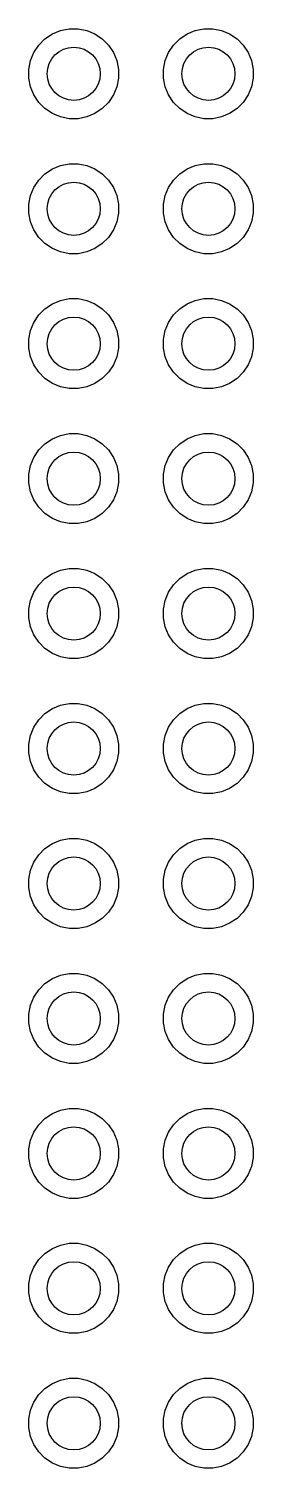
# Model space of a CAD drawing. Header units: inches. Extents: x 0.71 to 7.54, y -5.09 to -0.82.
# Drawn here: x 4.601 to 4.768, y -3.925 to -2.859 of the extents above; entities that cross this region are included whole.
import ezdxf

# ---------------------------------------------------------------- set-up
doc = ezdxf.new("R2010")
doc.units = ezdxf.units.IN
doc.header["$MEASUREMENT"] = 0
doc.layers.add('BLACK', color=250, linetype='CONTINUOUS')

msp = doc.modelspace()

# ---------------------------------------------------------------- linework, layer by layer
at = {"layer": 'BLACK', "linetype": 'CONTINUOUS'}
for p, q in [((4.6084, -2.8707), (4.613, -2.8661)), ((4.613, -2.8661), (4.6185, -2.8624)), ((4.6185, -2.8624), (4.6245, -2.8599)), ((4.6245, -2.8599), (4.631, -2.8586)), ((4.631, -2.8586), (4.6375, -2.8586)), ((4.6375, -2.8586), (4.644, -2.8599)), ((4.644, -2.8599), (4.65, -2.8624)), ((4.65, -2.8624), (4.6555, -2.8661)), ((4.6555, -2.8661), (4.6601, -2.8707)), ((4.7084, -2.8707), (4.713, -2.8661)), ((4.713, -2.8661), (4.7185, -2.8624)), ((4.7185, -2.8624), (4.7245, -2.8599)), ((4.7245, -2.8599), (4.731, -2.8586)), ((4.731, -2.8586), (4.7375, -2.8586)), ((4.7375, -2.8586), (4.744, -2.8599)), ((4.744, -2.8599), (4.75, -2.8624)), ((4.75, -2.8624), (4.7555, -2.8661)), ((4.7555, -2.8661), (4.7601, -2.8707)), ((4.6022, -2.8822), (4.6047, -2.8762)), ((4.6047, -2.8762), (4.6084, -2.8707)), ((4.6601, -2.8707), (4.6638, -2.8762)), ((4.6638, -2.8762), (4.6663, -2.8822)), ((4.7022, -2.8822), (4.7047, -2.8762)), ((4.7047, -2.8762), (4.7084, -2.8707)), ((4.7601, -2.8707), (4.7638, -2.8762)), ((4.7638, -2.8762), (4.7663, -2.8822)), ((4.6009, -2.8887), (4.6022, -2.8822)), ((4.6009, -2.8952), (4.6009, -2.8887)), ((4.6663, -2.8822), (4.6676, -2.8887)), ((4.6676, -2.8887), (4.6676, -2.8952)), ((4.7009, -2.8887), (4.7022, -2.8822)), ((4.7009, -2.8952), (4.7009, -2.8887)), ((4.7663, -2.8822), (4.7676, -2.8887)), ((4.7676, -2.8887), (4.7676, -2.8952)), ((4.6022, -2.9017), (4.6009, -2.8952)), ((4.6676, -2.8952), (4.6663, -2.9017)), ((4.7022, -2.9017), (4.7009, -2.8952)), ((4.7676, -2.8952), (4.7663, -2.9017)), ((4.6047, -2.9077), (4.6022, -2.9017)), ((4.6084, -2.9132), (4.6047, -2.9077)), ((4.6638, -2.9077), (4.6601, -2.9132)), ((4.6663, -2.9017), (4.6638, -2.9077)), ((4.7047, -2.9077), (4.7022, -2.9017)), ((4.7084, -2.9132), (4.7047, -2.9077)), ((4.7638, -2.9077), (4.7601, -2.9132)), ((4.7663, -2.9017), (4.7638, -2.9077)), ((4.613, -2.9178), (4.6084, -2.9132)), ((4.6185, -2.9215), (4.613, -2.9178)), ((4.6245, -2.924), (4.6185, -2.9215)), ((4.65, -2.9215), (4.644, -2.924)), ((4.6555, -2.9178), (4.65, -2.9215)), ((4.6601, -2.9132), (4.6555, -2.9178)), ((4.713, -2.9178), (4.7084, -2.9132)), ((4.7185, -2.9215), (4.713, -2.9178)), ((4.7245, -2.924), (4.7185, -2.9215)), ((4.75, -2.9215), (4.744, -2.924)), ((4.7555, -2.9178), (4.75, -2.9215)), ((4.7601, -2.9132), (4.7555, -2.9178)), ((4.631, -2.9253), (4.6245, -2.924)), ((4.6375, -2.9253), (4.631, -2.9253)), ((4.644, -2.924), (4.6375, -2.9253)), ((4.731, -2.9253), (4.7245, -2.924)), ((4.7375, -2.9253), (4.731, -2.9253)), ((4.744, -2.924), (4.7375, -2.9253)), ((4.613, -2.9661), (4.6185, -2.9624)), ((4.6185, -2.9624), (4.6245, -2.9599)), ((4.6245, -2.9599), (4.631, -2.9586)), ((4.631, -2.9586), (4.6375, -2.9586)), ((4.6375, -2.9586), (4.644, -2.9599)), ((4.644, -2.9599), (4.65, -2.9624)), ((4.65, -2.9624), (4.6555, -2.9661)), ((4.713, -2.9661), (4.7185, -2.9624)), ((4.7185, -2.9624), (4.7245, -2.9599)), ((4.7245, -2.9599), (4.731, -2.9586)), ((4.731, -2.9586), (4.7375, -2.9586)), ((4.7375, -2.9586), (4.744, -2.9599)), ((4.744, -2.9599), (4.75, -2.9624)), ((4.75, -2.9624), (4.7555, -2.9661)), ((4.6047, -2.9762), (4.6084, -2.9707)), ((4.6084, -2.9707), (4.613, -2.9661)), ((4.6555, -2.9661), (4.6601, -2.9707)), ((4.6601, -2.9707), (4.6638, -2.9762)), ((4.7047, -2.9762), (4.7084, -2.9707)), ((4.7084, -2.9707), (4.713, -2.9661)), ((4.7555, -2.9661), (4.7601, -2.9707)), ((4.7601, -2.9707), (4.7638, -2.9762)), ((4.6009, -2.9887), (4.6022, -2.9822)), ((4.6022, -2.9822), (4.6047, -2.9762)), ((4.6638, -2.9762), (4.6663, -2.9822)), ((4.6663, -2.9822), (4.6676, -2.9887)), ((4.7009, -2.9887), (4.7022, -2.9822)), ((4.7022, -2.9822), (4.7047, -2.9762)), ((4.7638, -2.9762), (4.7663, -2.9822)), ((4.7663, -2.9822), (4.7676, -2.9887)), ((4.6009, -2.9952), (4.6009, -2.9887)), ((4.6022, -3.0017), (4.6009, -2.9952)), ((4.6676, -2.9952), (4.6663, -3.0017)), ((4.6676, -2.9887), (4.6676, -2.9952)), ((4.7009, -2.9952), (4.7009, -2.9887)), ((4.7022, -3.0017), (4.7009, -2.9952)), ((4.7676, -2.9952), (4.7663, -3.0017)), ((4.7676, -2.9887), (4.7676, -2.9952)), ((4.6047, -3.0077), (4.6022, -3.0017)), ((4.6084, -3.0132), (4.6047, -3.0077)), ((4.6638, -3.0077), (4.6601, -3.0132)), ((4.6663, -3.0017), (4.6638, -3.0077)), ((4.7047, -3.0077), (4.7022, -3.0017)), ((4.7084, -3.0132), (4.7047, -3.0077)), ((4.7638, -3.0077), (4.7601, -3.0132)), ((4.7663, -3.0017), (4.7638, -3.0077)), ((4.613, -3.0178), (4.6084, -3.0132)), ((4.6185, -3.0215), (4.613, -3.0178)), ((4.6555, -3.0178), (4.65, -3.0215)), ((4.6601, -3.0132), (4.6555, -3.0178)), ((4.713, -3.0178), (4.7084, -3.0132)), ((4.7185, -3.0215), (4.713, -3.0178)), ((4.7555, -3.0178), (4.75, -3.0215)), ((4.7601, -3.0132), (4.7555, -3.0178)), ((4.6245, -3.024), (4.6185, -3.0215)), ((4.631, -3.0253), (4.6245, -3.024)), ((4.6375, -3.0253), (4.631, -3.0253)), ((4.644, -3.024), (4.6375, -3.0253)), ((4.65, -3.0215), (4.644, -3.024)), ((4.7245, -3.024), (4.7185, -3.0215)), ((4.731, -3.0253), (4.7245, -3.024)), ((4.7375, -3.0253), (4.731, -3.0253)), ((4.744, -3.024), (4.7375, -3.0253)), ((4.75, -3.0215), (4.744, -3.024)), ((4.6185, -3.0624), (4.6245, -3.0599)), ((4.6245, -3.0599), (4.631, -3.0586)), ((4.631, -3.0586), (4.6375, -3.0586)), ((4.6375, -3.0586), (4.644, -3.0599)), ((4.644, -3.0599), (4.65, -3.0624)), ((4.7185, -3.0624), (4.7245, -3.0599)), ((4.7245, -3.0599), (4.731, -3.0586)), ((4.731, -3.0586), (4.7375, -3.0586)), ((4.7375, -3.0586), (4.744, -3.0599)), ((4.744, -3.0599), (4.75, -3.0624)), ((4.6047, -3.0762), (4.6084, -3.0707)), ((4.6084, -3.0707), (4.613, -3.0661)), ((4.613, -3.0661), (4.6185, -3.0624)), ((4.65, -3.0624), (4.6555, -3.0661)), ((4.6555, -3.0661), (4.6601, -3.0707)), ((4.6601, -3.0707), (4.6638, -3.0762)), ((4.7047, -3.0762), (4.7084, -3.0707)), ((4.7084, -3.0707), (4.713, -3.0661)), ((4.713, -3.0661), (4.7185, -3.0624)), ((4.75, -3.0624), (4.7555, -3.0661)), ((4.7555, -3.0661), (4.7601, -3.0707)), ((4.7601, -3.0707), (4.7638, -3.0762)), ((4.6009, -3.0887), (4.6022, -3.0822)), ((4.6022, -3.0822), (4.6047, -3.0762)), ((4.6638, -3.0762), (4.6663, -3.0822)), ((4.6663, -3.0822), (4.6676, -3.0887)), ((4.7009, -3.0887), (4.7022, -3.0822)), ((4.7022, -3.0822), (4.7047, -3.0762)), ((4.7638, -3.0762), (4.7663, -3.0822)), ((4.7663, -3.0822), (4.7676, -3.0887)), ((4.6009, -3.0952), (4.6009, -3.0887)), ((4.6676, -3.0887), (4.6676, -3.0952)), ((4.7009, -3.0952), (4.7009, -3.0887)), ((4.7676, -3.0887), (4.7676, -3.0952)), ((4.6022, -3.1017), (4.6009, -3.0952)), ((4.6047, -3.1077), (4.6022, -3.1017)), ((4.6663, -3.1017), (4.6638, -3.1077)), ((4.6676, -3.0952), (4.6663, -3.1017)), ((4.7022, -3.1017), (4.7009, -3.0952)), ((4.7047, -3.1077), (4.7022, -3.1017)), ((4.7663, -3.1017), (4.7638, -3.1077)), ((4.7676, -3.0952), (4.7663, -3.1017)), ((4.6084, -3.1132), (4.6047, -3.1077)), ((4.613, -3.1178), (4.6084, -3.1132)), ((4.6601, -3.1132), (4.6555, -3.1178)), ((4.6638, -3.1077), (4.6601, -3.1132)), ((4.7084, -3.1132), (4.7047, -3.1077)), ((4.713, -3.1178), (4.7084, -3.1132)), ((4.7601, -3.1132), (4.7555, -3.1178)), ((4.7638, -3.1077), (4.7601, -3.1132)), ((4.6185, -3.1215), (4.613, -3.1178)), ((4.6245, -3.124), (4.6185, -3.1215)), ((4.631, -3.1253), (4.6245, -3.124)), ((4.644, -3.124), (4.6375, -3.1253)), ((4.65, -3.1215), (4.644, -3.124)), ((4.6555, -3.1178), (4.65, -3.1215)), ((4.7185, -3.1215), (4.713, -3.1178)), ((4.7245, -3.124), (4.7185, -3.1215)), ((4.731, -3.1253), (4.7245, -3.124)), ((4.744, -3.124), (4.7375, -3.1253)), ((4.75, -3.1215), (4.744, -3.124)), ((4.7555, -3.1178), (4.75, -3.1215)), ((4.6375, -3.1253), (4.631, -3.1253)), ((4.7375, -3.1253), (4.731, -3.1253)), ((4.6084, -3.1707), (4.613, -3.1661)), ((4.613, -3.1661), (4.6185, -3.1624)), ((4.6185, -3.1624), (4.6245, -3.1599)), ((4.6245, -3.1599), (4.631, -3.1586)), ((4.631, -3.1586), (4.6375, -3.1586)), ((4.6375, -3.1586), (4.644, -3.1599)), ((4.644, -3.1599), (4.65, -3.1624)), ((4.65, -3.1624), (4.6555, -3.1661)), ((4.6555, -3.1661), (4.6601, -3.1707)), ((4.7084, -3.1707), (4.713, -3.1661)), ((4.713, -3.1661), (4.7185, -3.1624)), ((4.7185, -3.1624), (4.7245, -3.1599)), ((4.7245, -3.1599), (4.731, -3.1586)), ((4.731, -3.1586), (4.7375, -3.1586)), ((4.7375, -3.1586), (4.744, -3.1599)), ((4.744, -3.1599), (4.75, -3.1624)), ((4.75, -3.1624), (4.7555, -3.1661)), ((4.7555, -3.1661), (4.7601, -3.1707)), ((4.6022, -3.1822), (4.6047, -3.1762)), ((4.6047, -3.1762), (4.6084, -3.1707)), ((4.6601, -3.1707), (4.6638, -3.1762)), ((4.6638, -3.1762), (4.6663, -3.1822)), ((4.7022, -3.1822), (4.7047, -3.1762)), ((4.7047, -3.1762), (4.7084, -3.1707)), ((4.7601, -3.1707), (4.7638, -3.1762)), ((4.7638, -3.1762), (4.7663, -3.1822)), ((4.6009, -3.1887), (4.6022, -3.1822)), ((4.6009, -3.1952), (4.6009, -3.1887)), ((4.6663, -3.1822), (4.6676, -3.1887)), ((4.6676, -3.1887), (4.6676, -3.1952)), ((4.7009, -3.1887), (4.7022, -3.1822)), ((4.7009, -3.1952), (4.7009, -3.1887)), ((4.7663, -3.1822), (4.7676, -3.1887)), ((4.7676, -3.1887), (4.7676, -3.1952)), ((4.6022, -3.2017), (4.6009, -3.1952)), ((4.6676, -3.1952), (4.6663, -3.2017)), ((4.7022, -3.2017), (4.7009, -3.1952)), ((4.7676, -3.1952), (4.7663, -3.2017)), ((4.6047, -3.2077), (4.6022, -3.2017)), ((4.6084, -3.2132), (4.6047, -3.2077)), ((4.6638, -3.2077), (4.6601, -3.2132)), ((4.6663, -3.2017), (4.6638, -3.2077)), ((4.7047, -3.2077), (4.7022, -3.2017)), ((4.7084, -3.2132), (4.7047, -3.2077)), ((4.7638, -3.2077), (4.7601, -3.2132)), ((4.7663, -3.2017), (4.7638, -3.2077)), ((4.613, -3.2178), (4.6084, -3.2132)), ((4.6185, -3.2215), (4.613, -3.2178)), ((4.6555, -3.2178), (4.65, -3.2215)), ((4.6601, -3.2132), (4.6555, -3.2178)), ((4.713, -3.2178), (4.7084, -3.2132)), ((4.7185, -3.2215), (4.713, -3.2178)), ((4.7555, -3.2178), (4.75, -3.2215)), ((4.7601, -3.2132), (4.7555, -3.2178)), ((4.6245, -3.224), (4.6185, -3.2215)), ((4.631, -3.2253), (4.6245, -3.224)), ((4.6375, -3.2253), (4.631, -3.2253)), ((4.644, -3.224), (4.6375, -3.2253)), ((4.65, -3.2215), (4.644, -3.224)), ((4.7245, -3.224), (4.7185, -3.2215)), ((4.731, -3.2253), (4.7245, -3.224)), ((4.7375, -3.2253), (4.731, -3.2253)), ((4.744, -3.224), (4.7375, -3.2253)), ((4.75, -3.2215), (4.744, -3.224)), ((4.613, -3.2661), (4.6185, -3.2624)), ((4.6185, -3.2624), (4.6245, -3.2599)), ((4.6245, -3.2599), (4.631, -3.2586)), ((4.631, -3.2586), (4.6375, -3.2586)), ((4.6375, -3.2586), (4.644, -3.2599)), ((4.644, -3.2599), (4.65, -3.2624)), ((4.65, -3.2624), (4.6555, -3.2661)), ((4.713, -3.2661), (4.7185, -3.2624)), ((4.7185, -3.2624), (4.7245, -3.2599)), ((4.7245, -3.2599), (4.731, -3.2586)), ((4.731, -3.2586), (4.7375, -3.2586)), ((4.7375, -3.2586), (4.744, -3.2599)), ((4.744, -3.2599), (4.75, -3.2624)), ((4.75, -3.2624), (4.7555, -3.2661)), ((4.6047, -3.2762), (4.6084, -3.2707)), ((4.6084, -3.2707), (4.613, -3.2661)), ((4.6555, -3.2661), (4.6601, -3.2707)), ((4.6601, -3.2707), (4.6638, -3.2762)), ((4.7047, -3.2762), (4.7084, -3.2707)), ((4.7084, -3.2707), (4.713, -3.2661)), ((4.7555, -3.2661), (4.7601, -3.2707)), ((4.7601, -3.2707), (4.7638, -3.2762)), ((4.6009, -3.2887), (4.6022, -3.2822)), ((4.6022, -3.2822), (4.6047, -3.2762)), ((4.6638, -3.2762), (4.6663, -3.2822)), ((4.6663, -3.2822), (4.6676, -3.2887)), ((4.7009, -3.2887), (4.7022, -3.2822)), ((4.7022, -3.2822), (4.7047, -3.2762)), ((4.7638, -3.2762), (4.7663, -3.2822)), ((4.7663, -3.2822), (4.7676, -3.2887)), ((4.6009, -3.2952), (4.6009, -3.2887)), ((4.6022, -3.3017), (4.6009, -3.2952)), ((4.6676, -3.2952), (4.6663, -3.3017)), ((4.6676, -3.2887), (4.6676, -3.2952)), ((4.7009, -3.2952), (4.7009, -3.2887)), ((4.7022, -3.3017), (4.7009, -3.2952)), ((4.7676, -3.2952), (4.7663, -3.3017)), ((4.7676, -3.2887), (4.7676, -3.2952)), ((4.6047, -3.3077), (4.6022, -3.3017)), ((4.6663, -3.3017), (4.6638, -3.3077)), ((4.7047, -3.3077), (4.7022, -3.3017)), ((4.7663, -3.3017), (4.7638, -3.3077)), ((4.6084, -3.3132), (4.6047, -3.3077)), ((4.613, -3.3178), (4.6084, -3.3132)), ((4.6601, -3.3132), (4.6555, -3.3178)), ((4.6638, -3.3077), (4.6601, -3.3132)), ((4.7084, -3.3132), (4.7047, -3.3077)), ((4.713, -3.3178), (4.7084, -3.3132)), ((4.7601, -3.3132), (4.7555, -3.3178)), ((4.7638, -3.3077), (4.7601, -3.3132)), ((4.6185, -3.3215), (4.613, -3.3178)), ((4.6245, -3.324), (4.6185, -3.3215)), ((4.631, -3.3253), (4.6245, -3.324)), ((4.6375, -3.3253), (4.631, -3.3253)), ((4.644, -3.324), (4.6375, -3.3253)), ((4.65, -3.3215), (4.644, -3.324)), ((4.6555, -3.3178), (4.65, -3.3215)), ((4.7185, -3.3215), (4.713, -3.3178)), ((4.7245, -3.324), (4.7185, -3.3215)), ((4.731, -3.3253), (4.7245, -3.324)), ((4.7375, -3.3253), (4.731, -3.3253)), ((4.744, -3.324), (4.7375, -3.3253)), ((4.75, -3.3215), (4.744, -3.324)), ((4.7555, -3.3178), (4.75, -3.3215)), ((4.6245, -3.3599), (4.631, -3.3586)), ((4.631, -3.3586), (4.6375, -3.3586)), ((4.6375, -3.3586), (4.644, -3.3599)), ((4.7245, -3.3599), (4.731, -3.3586)), ((4.731, -3.3586), (4.7375, -3.3586)), ((4.7375, -3.3586), (4.744, -3.3599)), ((4.6084, -3.3707), (4.613, -3.3661)), ((4.613, -3.3661), (4.6185, -3.3624)), ((4.6185, -3.3624), (4.6245, -3.3599)), ((4.644, -3.3599), (4.65, -3.3624)), ((4.65, -3.3624), (4.6555, -3.3661)), ((4.6555, -3.3661), (4.6601, -3.3707)), ((4.7084, -3.3707), (4.713, -3.3661)), ((4.713, -3.3661), (4.7185, -3.3624)), ((4.7185, -3.3624), (4.7245, -3.3599)), ((4.744, -3.3599), (4.75, -3.3624)), ((4.75, -3.3624), (4.7555, -3.3661)), ((4.7555, -3.3661), (4.7601, -3.3707)), ((4.6022, -3.3822), (4.6047, -3.3762)), ((4.6047, -3.3762), (4.6084, -3.3707)), ((4.6601, -3.3707), (4.6638, -3.3762)), ((4.6638, -3.3762), (4.6663, -3.3822)), ((4.7022, -3.3822), (4.7047, -3.3762)), ((4.7047, -3.3762), (4.7084, -3.3707)), ((4.7601, -3.3707), (4.7638, -3.3762)), ((4.7638, -3.3762), (4.7663, -3.3822)), ((4.6009, -3.3887), (4.6022, -3.3822)), ((4.6009, -3.3952), (4.6009, -3.3887)), ((4.6663, -3.3822), (4.6676, -3.3887)), ((4.6676, -3.3887), (4.6676, -3.3952)), ((4.7009, -3.3887), (4.7022, -3.3822)), ((4.7009, -3.3952), (4.7009, -3.3887)), ((4.7663, -3.3822), (4.7676, -3.3887)), ((4.7676, -3.3887), (4.7676, -3.3952)), ((4.6022, -3.4017), (4.6009, -3.3952)), ((4.6047, -3.4077), (4.6022, -3.4017)), ((4.6663, -3.4017), (4.6638, -3.4077)), ((4.6676, -3.3952), (4.6663, -3.4017)), ((4.7022, -3.4017), (4.7009, -3.3952)), ((4.7047, -3.4077), (4.7022, -3.4017)), ((4.7663, -3.4017), (4.7638, -3.4077)), ((4.7676, -3.3952), (4.7663, -3.4017)), ((4.6084, -3.4132), (4.6047, -3.4077)), ((4.6638, -3.4077), (4.6601, -3.4132)), ((4.7084, -3.4132), (4.7047, -3.4077)), ((4.7638, -3.4077), (4.7601, -3.4132)), ((4.613, -3.4178), (4.6084, -3.4132)), ((4.6185, -3.4215), (4.613, -3.4178)), ((4.6245, -3.424), (4.6185, -3.4215)), ((4.65, -3.4215), (4.644, -3.424)), ((4.6555, -3.4178), (4.65, -3.4215)), ((4.6601, -3.4132), (4.6555, -3.4178)), ((4.713, -3.4178), (4.7084, -3.4132)), ((4.7185, -3.4215), (4.713, -3.4178)), ((4.7245, -3.424), (4.7185, -3.4215)), ((4.75, -3.4215), (4.744, -3.424)), ((4.7555, -3.4178), (4.75, -3.4215)), ((4.7601, -3.4132), (4.7555, -3.4178)), ((4.631, -3.4253), (4.6245, -3.424)), ((4.6375, -3.4253), (4.631, -3.4253)), ((4.644, -3.424), (4.6375, -3.4253)), ((4.731, -3.4253), (4.7245, -3.424)), ((4.7375, -3.4253), (4.731, -3.4253)), ((4.744, -3.424), (4.7375, -3.4253)), ((4.6084, -3.4707), (4.613, -3.4661)), ((4.613, -3.4661), (4.6185, -3.4624)), ((4.6185, -3.4624), (4.6245, -3.4599)), ((4.6245, -3.4599), (4.631, -3.4586)), ((4.631, -3.4586), (4.6375, -3.4586)), ((4.6375, -3.4586), (4.644, -3.4599)), ((4.644, -3.4599), (4.65, -3.4624)), ((4.65, -3.4624), (4.6555, -3.4661)), ((4.6555, -3.4661), (4.6601, -3.4707)), ((4.7084, -3.4707), (4.713, -3.4661)), ((4.713, -3.4661), (4.7185, -3.4624)), ((4.7185, -3.4624), (4.7245, -3.4599)), ((4.7245, -3.4599), (4.731, -3.4586)), ((4.731, -3.4586), (4.7375, -3.4586)), ((4.7375, -3.4586), (4.744, -3.4599)), ((4.744, -3.4599), (4.75, -3.4624)), ((4.75, -3.4624), (4.7555, -3.4661)), ((4.7555, -3.4661), (4.7601, -3.4707)), ((4.6022, -3.4822), (4.6047, -3.4762)), ((4.6047, -3.4762), (4.6084, -3.4707)), ((4.6601, -3.4707), (4.6638, -3.4762)), ((4.6638, -3.4762), (4.6663, -3.4822)), ((4.7022, -3.4822), (4.7047, -3.4762)), ((4.7047, -3.4762), (4.7084, -3.4707)), ((4.7601, -3.4707), (4.7638, -3.4762)), ((4.7638, -3.4762), (4.7663, -3.4822)), ((4.6009, -3.4887), (4.6022, -3.4822)), ((4.6663, -3.4822), (4.6676, -3.4887)), ((4.7009, -3.4887), (4.7022, -3.4822)), ((4.7663, -3.4822), (4.7676, -3.4887)), ((4.6009, -3.4952), (4.6009, -3.4887)), ((4.6022, -3.5017), (4.6009, -3.4952)), ((4.6676, -3.4952), (4.6663, -3.5017)), ((4.6676, -3.4887), (4.6676, -3.4952)), ((4.7009, -3.4952), (4.7009, -3.4887)), ((4.7022, -3.5017), (4.7009, -3.4952)), ((4.7676, -3.4952), (4.7663, -3.5017)), ((4.7676, -3.4887), (4.7676, -3.4952)), ((4.6047, -3.5077), (4.6022, -3.5017)), ((4.6084, -3.5132), (4.6047, -3.5077)), ((4.6638, -3.5077), (4.6601, -3.5132)), ((4.6663, -3.5017), (4.6638, -3.5077)), ((4.7047, -3.5077), (4.7022, -3.5017)), ((4.7084, -3.5132), (4.7047, -3.5077)), ((4.7638, -3.5077), (4.7601, -3.5132)), ((4.7663, -3.5017), (4.7638, -3.5077)), ((4.613, -3.5178), (4.6084, -3.5132)), ((4.6185, -3.5215), (4.613, -3.5178)), ((4.6555, -3.5178), (4.65, -3.5215)), ((4.6601, -3.5132), (4.6555, -3.5178)), ((4.713, -3.5178), (4.7084, -3.5132)), ((4.7185, -3.5215), (4.713, -3.5178)), ((4.7555, -3.5178), (4.75, -3.5215)), ((4.7601, -3.5132), (4.7555, -3.5178)), ((4.6245, -3.524), (4.6185, -3.5215)), ((4.631, -3.5253), (4.6245, -3.524)), ((4.6375, -3.5253), (4.631, -3.5253)), ((4.644, -3.524), (4.6375, -3.5253)), ((4.65, -3.5215), (4.644, -3.524)), ((4.7245, -3.524), (4.7185, -3.5215)), ((4.731, -3.5253), (4.7245, -3.524)), ((4.7375, -3.5253), (4.731, -3.5253)), ((4.744, -3.524), (4.7375, -3.5253)), ((4.75, -3.5215), (4.744, -3.524)), ((4.613, -3.5661), (4.6185, -3.5624)), ((4.6185, -3.5624), (4.6245, -3.5599)), ((4.6245, -3.5599), (4.631, -3.5586)), ((4.631, -3.5586), (4.6375, -3.5586)), ((4.6375, -3.5586), (4.644, -3.5599)), ((4.644, -3.5599), (4.65, -3.5624)), ((4.65, -3.5624), (4.6555, -3.5661)), ((4.713, -3.5661), (4.7185, -3.5624)), ((4.7185, -3.5624), (4.7245, -3.5599)), ((4.7245, -3.5599), (4.731, -3.5586)), ((4.731, -3.5586), (4.7375, -3.5586)), ((4.7375, -3.5586), (4.744, -3.5599)), ((4.744, -3.5599), (4.75, -3.5624)), ((4.75, -3.5624), (4.7555, -3.5661)), ((4.6047, -3.5762), (4.6084, -3.5707)), ((4.6084, -3.5707), (4.613, -3.5661)), ((4.6555, -3.5661), (4.6601, -3.5707)), ((4.6601, -3.5707), (4.6638, -3.5762)), ((4.7047, -3.5762), (4.7084, -3.5707)), ((4.7084, -3.5707), (4.713, -3.5661)), ((4.7555, -3.5661), (4.7601, -3.5707)), ((4.7601, -3.5707), (4.7638, -3.5762)), ((4.6009, -3.5887), (4.6022, -3.5822)), ((4.6022, -3.5822), (4.6047, -3.5762)), ((4.6638, -3.5762), (4.6663, -3.5822)), ((4.6663, -3.5822), (4.6676, -3.5887)), ((4.7009, -3.5887), (4.7022, -3.5822)), ((4.7022, -3.5822), (4.7047, -3.5762)), ((4.7638, -3.5762), (4.7663, -3.5822)), ((4.7663, -3.5822), (4.7676, -3.5887)), ((4.6009, -3.5952), (4.6009, -3.5887)), ((4.6676, -3.5887), (4.6676, -3.5952)), ((4.7009, -3.5952), (4.7009, -3.5887)), ((4.7676, -3.5887), (4.7676, -3.5952)), ((4.6022, -3.6017), (4.6009, -3.5952)), ((4.6047, -3.6077), (4.6022, -3.6017)), ((4.6663, -3.6017), (4.6638, -3.6077)), ((4.6676, -3.5952), (4.6663, -3.6017)), ((4.7022, -3.6017), (4.7009, -3.5952)), ((4.7047, -3.6077), (4.7022, -3.6017)), ((4.7663, -3.6017), (4.7638, -3.6077)), ((4.7676, -3.5952), (4.7663, -3.6017)), ((4.6084, -3.6132), (4.6047, -3.6077)), ((4.613, -3.6178), (4.6084, -3.6132)), ((4.6601, -3.6132), (4.6555, -3.6178)), ((4.6638, -3.6077), (4.6601, -3.6132)), ((4.7084, -3.6132), (4.7047, -3.6077)), ((4.713, -3.6178), (4.7084, -3.6132)), ((4.7601, -3.6132), (4.7555, -3.6178)), ((4.7638, -3.6077), (4.7601, -3.6132)), ((4.6185, -3.6215), (4.613, -3.6178)), ((4.6245, -3.624), (4.6185, -3.6215)), ((4.631, -3.6253), (4.6245, -3.624)), ((4.6375, -3.6253), (4.631, -3.6253)), ((4.644, -3.624), (4.6375, -3.6253)), ((4.65, -3.6215), (4.644, -3.624)), ((4.6555, -3.6178), (4.65, -3.6215)), ((4.7185, -3.6215), (4.713, -3.6178)), ((4.7245, -3.624), (4.7185, -3.6215)), ((4.731, -3.6253), (4.7245, -3.624)), ((4.7375, -3.6253), (4.731, -3.6253)), ((4.744, -3.624), (4.7375, -3.6253)), ((4.75, -3.6215), (4.744, -3.624)), ((4.7555, -3.6178), (4.75, -3.6215)), ((4.6084, -3.6707), (4.613, -3.6661)), ((4.613, -3.6661), (4.6185, -3.6624)), ((4.6185, -3.6624), (4.6245, -3.6599)), ((4.6245, -3.6599), (4.631, -3.6586)), ((4.631, -3.6586), (4.6375, -3.6586)), ((4.6375, -3.6586), (4.644, -3.6599)), ((4.644, -3.6599), (4.65, -3.6624)), ((4.65, -3.6624), (4.6555, -3.6661)), ((4.6555, -3.6661), (4.6601, -3.6707)), ((4.7084, -3.6707), (4.713, -3.6661)), ((4.713, -3.6661), (4.7185, -3.6624)), ((4.7185, -3.6624), (4.7245, -3.6599)), ((4.7245, -3.6599), (4.731, -3.6586)), ((4.731, -3.6586), (4.7375, -3.6586)), ((4.7375, -3.6586), (4.744, -3.6599)), ((4.744, -3.6599), (4.75, -3.6624)), ((4.75, -3.6624), (4.7555, -3.6661)), ((4.7555, -3.6661), (4.7601, -3.6707)), ((4.6022, -3.6822), (4.6047, -3.6762)), ((4.6047, -3.6762), (4.6084, -3.6707)), ((4.6601, -3.6707), (4.6638, -3.6762)), ((4.6638, -3.6762), (4.6663, -3.6822)), ((4.7022, -3.6822), (4.7047, -3.6762)), ((4.7047, -3.6762), (4.7084, -3.6707)), ((4.7601, -3.6707), (4.7638, -3.6762)), ((4.7638, -3.6762), (4.7663, -3.6822)), ((4.6009, -3.6887), (4.6022, -3.6822)), ((4.6009, -3.6952), (4.6009, -3.6887)), ((4.6663, -3.6822), (4.6676, -3.6887)), ((4.6676, -3.6887), (4.6676, -3.6952)), ((4.7009, -3.6887), (4.7022, -3.6822)), ((4.7009, -3.6952), (4.7009, -3.6887)), ((4.7663, -3.6822), (4.7676, -3.6887)), ((4.7676, -3.6887), (4.7676, -3.6952)), ((4.6022, -3.7017), (4.6009, -3.6952)), ((4.6676, -3.6952), (4.6663, -3.7017)), ((4.7022, -3.7017), (4.7009, -3.6952)), ((4.7676, -3.6952), (4.7663, -3.7017)), ((4.6047, -3.7077), (4.6022, -3.7017)), ((4.6084, -3.7132), (4.6047, -3.7077)), ((4.6638, -3.7077), (4.6601, -3.7132)), ((4.6663, -3.7017), (4.6638, -3.7077)), ((4.7047, -3.7077), (4.7022, -3.7017)), ((4.7084, -3.7132), (4.7047, -3.7077)), ((4.7638, -3.7077), (4.7601, -3.7132)), ((4.7663, -3.7017), (4.7638, -3.7077)), ((4.613, -3.7178), (4.6084, -3.7132)), ((4.6185, -3.7215), (4.613, -3.7178)), ((4.6245, -3.724), (4.6185, -3.7215)), ((4.65, -3.7215), (4.644, -3.724)), ((4.6555, -3.7178), (4.65, -3.7215)), ((4.6601, -3.7132), (4.6555, -3.7178)), ((4.713, -3.7178), (4.7084, -3.7132)), ((4.7185, -3.7215), (4.713, -3.7178)), ((4.7245, -3.724), (4.7185, -3.7215)), ((4.75, -3.7215), (4.744, -3.724)), ((4.7555, -3.7178), (4.75, -3.7215)), ((4.7601, -3.7132), (4.7555, -3.7178)), ((4.631, -3.7253), (4.6245, -3.724)), ((4.6375, -3.7253), (4.631, -3.7253)), ((4.644, -3.724), (4.6375, -3.7253)), ((4.731, -3.7253), (4.7245, -3.724)), ((4.7375, -3.7253), (4.731, -3.7253)), ((4.744, -3.724), (4.7375, -3.7253)), ((4.613, -3.7661), (4.6185, -3.7624)), ((4.6185, -3.7624), (4.6245, -3.7599)), ((4.6245, -3.7599), (4.631, -3.7586)), ((4.631, -3.7586), (4.6375, -3.7586)), ((4.6375, -3.7586), (4.644, -3.7599)), ((4.644, -3.7599), (4.65, -3.7624)), ((4.65, -3.7624), (4.6555, -3.7661)), ((4.713, -3.7661), (4.7185, -3.7624)), ((4.7185, -3.7624), (4.7245, -3.7599)), ((4.7245, -3.7599), (4.731, -3.7586)), ((4.731, -3.7586), (4.7375, -3.7586)), ((4.7375, -3.7586), (4.744, -3.7599)), ((4.744, -3.7599), (4.75, -3.7624)), ((4.75, -3.7624), (4.7555, -3.7661)), ((4.6047, -3.7762), (4.6084, -3.7707)), ((4.6084, -3.7707), (4.613, -3.7661)), ((4.6555, -3.7661), (4.6601, -3.7707)), ((4.6601, -3.7707), (4.6638, -3.7762)), ((4.7047, -3.7762), (4.7084, -3.7707)), ((4.7084, -3.7707), (4.713, -3.7661)), ((4.7555, -3.7661), (4.7601, -3.7707)), ((4.7601, -3.7707), (4.7638, -3.7762)), ((4.6009, -3.7887), (4.6022, -3.7822)), ((4.6022, -3.7822), (4.6047, -3.7762)), ((4.6638, -3.7762), (4.6663, -3.7822)), ((4.6663, -3.7822), (4.6676, -3.7887)), ((4.7009, -3.7887), (4.7022, -3.7822)), ((4.7022, -3.7822), (4.7047, -3.7762)), ((4.7638, -3.7762), (4.7663, -3.7822)), ((4.7663, -3.7822), (4.7676, -3.7887)), ((4.6009, -3.7952), (4.6009, -3.7887)), ((4.6022, -3.8017), (4.6009, -3.7952)), ((4.6676, -3.7952), (4.6663, -3.8017)), ((4.6676, -3.7887), (4.6676, -3.7952)), ((4.7009, -3.7952), (4.7009, -3.7887)), ((4.7022, -3.8017), (4.7009, -3.7952)), ((4.7676, -3.7952), (4.7663, -3.8017)), ((4.7676, -3.7887), (4.7676, -3.7952)), ((4.6047, -3.8077), (4.6022, -3.8017)), ((4.6084, -3.8132), (4.6047, -3.8077)), ((4.6638, -3.8077), (4.6601, -3.8132)), ((4.6663, -3.8017), (4.6638, -3.8077)), ((4.7047, -3.8077), (4.7022, -3.8017)), ((4.7084, -3.8132), (4.7047, -3.8077)), ((4.7638, -3.8077), (4.7601, -3.8132)), ((4.7663, -3.8017), (4.7638, -3.8077)), ((4.613, -3.8178), (4.6084, -3.8132)), ((4.6185, -3.8215), (4.613, -3.8178)), ((4.6555, -3.8178), (4.65, -3.8215)), ((4.6601, -3.8132), (4.6555, -3.8178)), ((4.713, -3.8178), (4.7084, -3.8132)), ((4.7185, -3.8215), (4.713, -3.8178)), ((4.7555, -3.8178), (4.75, -3.8215)), ((4.7601, -3.8132), (4.7555, -3.8178)), ((4.6245, -3.824), (4.6185, -3.8215)), ((4.631, -3.8253), (4.6245, -3.824)), ((4.6375, -3.8253), (4.631, -3.8253)), ((4.644, -3.824), (4.6375, -3.8253)), ((4.65, -3.8215), (4.644, -3.824)), ((4.7245, -3.824), (4.7185, -3.8215)), ((4.731, -3.8253), (4.7245, -3.824)), ((4.7375, -3.8253), (4.731, -3.8253)), ((4.744, -3.824), (4.7375, -3.8253)), ((4.75, -3.8215), (4.744, -3.824)), ((4.6185, -3.8624), (4.6245, -3.8599)), ((4.6245, -3.8599), (4.631, -3.8586)), ((4.631, -3.8586), (4.6375, -3.8586)), ((4.6375, -3.8586), (4.644, -3.8599)), ((4.644, -3.8599), (4.65, -3.8624)), ((4.7185, -3.8624), (4.7245, -3.8599)), ((4.7245, -3.8599), (4.731, -3.8586)), ((4.731, -3.8586), (4.7375, -3.8586)), ((4.7375, -3.8586), (4.744, -3.8599)), ((4.744, -3.8599), (4.75, -3.8624)), ((4.6047, -3.8762), (4.6084, -3.8707)), ((4.6084, -3.8707), (4.613, -3.8661)), ((4.613, -3.8661), (4.6185, -3.8624)), ((4.65, -3.8624), (4.6555, -3.8661)), ((4.6555, -3.8661), (4.6601, -3.8707)), ((4.6601, -3.8707), (4.6638, -3.8762)), ((4.7047, -3.8762), (4.7084, -3.8707)), ((4.7084, -3.8707), (4.713, -3.8661)), ((4.713, -3.8661), (4.7185, -3.8624)), ((4.75, -3.8624), (4.7555, -3.8661)), ((4.7555, -3.8661), (4.7601, -3.8707)), ((4.7601, -3.8707), (4.7638, -3.8762)), ((4.6009, -3.8887), (4.6022, -3.8822)), ((4.6022, -3.8822), (4.6047, -3.8762)), ((4.6638, -3.8762), (4.6663, -3.8822)), ((4.6663, -3.8822), (4.6676, -3.8887)), ((4.7009, -3.8887), (4.7022, -3.8822)), ((4.7022, -3.8822), (4.7047, -3.8762)), ((4.7638, -3.8762), (4.7663, -3.8822)), ((4.7663, -3.8822), (4.7676, -3.8887)), ((4.6009, -3.8952), (4.6009, -3.8887)), ((4.6676, -3.8887), (4.6676, -3.8952)), ((4.7009, -3.8952), (4.7009, -3.8887)), ((4.7676, -3.8887), (4.7676, -3.8952)), ((4.6022, -3.9017), (4.6009, -3.8952)), ((4.6047, -3.9077), (4.6022, -3.9017)), ((4.6663, -3.9017), (4.6638, -3.9077)), ((4.6676, -3.8952), (4.6663, -3.9017)), ((4.7022, -3.9017), (4.7009, -3.8952)), ((4.7047, -3.9077), (4.7022, -3.9017)), ((4.7663, -3.9017), (4.7638, -3.9077)), ((4.7676, -3.8952), (4.7663, -3.9017)), ((4.6084, -3.9132), (4.6047, -3.9077)), ((4.613, -3.9178), (4.6084, -3.9132)), ((4.6601, -3.9132), (4.6555, -3.9178)), ((4.6638, -3.9077), (4.6601, -3.9132)), ((4.7084, -3.9132), (4.7047, -3.9077)), ((4.713, -3.9178), (4.7084, -3.9132)), ((4.7601, -3.9132), (4.7555, -3.9178)), ((4.7638, -3.9077), (4.7601, -3.9132)), ((4.6185, -3.9215), (4.613, -3.9178)), ((4.6245, -3.924), (4.6185, -3.9215)), ((4.631, -3.9253), (4.6245, -3.924)), ((4.644, -3.924), (4.6375, -3.9253)), ((4.65, -3.9215), (4.644, -3.924)), ((4.6555, -3.9178), (4.65, -3.9215)), ((4.7185, -3.9215), (4.713, -3.9178)), ((4.7245, -3.924), (4.7185, -3.9215)), ((4.731, -3.9253), (4.7245, -3.924)), ((4.744, -3.924), (4.7375, -3.9253)), ((4.75, -3.9215), (4.744, -3.924)), ((4.7555, -3.9178), (4.75, -3.9215)), ((4.6375, -3.9253), (4.631, -3.9253)), ((4.7375, -3.9253), (4.731, -3.9253))]:
    msp.add_line(p, q, dxfattribs=at)
at = {"layer": 'BLACK'}
for centre in [(4.6343, -2.892), (4.7343, -2.892), (4.6343, -2.992), (4.7343, -2.992), (4.6343, -3.092), (4.7343, -3.092), (4.6343, -3.192), (4.7343, -3.192), (4.6343, -3.292), (4.7343, -3.292), (4.6343, -3.392), (4.7343, -3.392), (4.6343, -3.492), (4.7343, -3.492), (4.6343, -3.592), (4.7343, -3.592), (4.6343, -3.692), (4.7343, -3.692), (4.6343, -3.792), (4.7343, -3.792), (4.6343, -3.892), (4.7343, -3.892)]:
    msp.add_circle(centre, 0.0197, dxfattribs=at)
at = {"layer": 'WHITE'}
for centre in [(4.6343, -2.892), (4.7343, -2.892), (4.6343, -2.992), (4.7343, -2.992), (4.6343, -3.092), (4.7343, -3.092), (4.6343, -3.192), (4.7343, -3.192), (4.6343, -3.292), (4.7343, -3.292), (4.6343, -3.392), (4.7343, -3.392), (4.6343, -3.492), (4.7343, -3.492), (4.6343, -3.592), (4.7343, -3.592), (4.6343, -3.692), (4.7343, -3.692), (4.6343, -3.792), (4.7343, -3.792), (4.6343, -3.892), (4.7343, -3.892)]:
    msp.add_circle(centre, 0.0197, dxfattribs=at)

doc.saveas('drawing.dxf')
